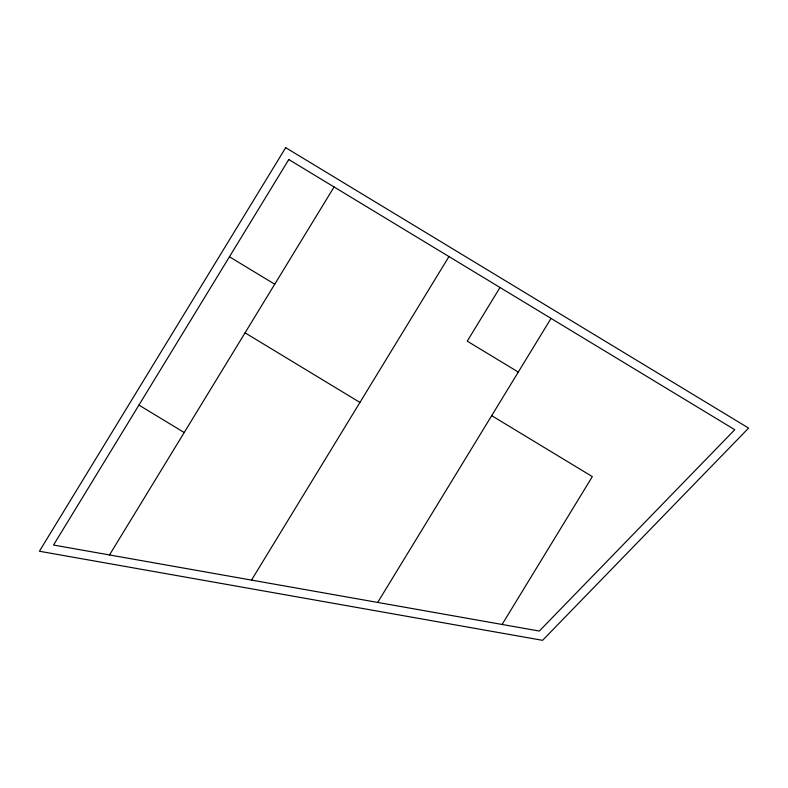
<?xml version="1.0" encoding="UTF-8"?>
<svg xmlns="http://www.w3.org/2000/svg" width="788" height="788" viewBox="0 0 788 788"><rect width="100%" height="100%" fill="white"/><g stroke="black" fill="none" stroke-linecap="round" stroke-linejoin="round"><path stroke-width="1.18" d="M109.502 554.949L334.082 186.963M251.52 580.096L448.963 256.563M500.006 287.482L467.245 341.155L518.287 372.074M377.698 602.436L551.048 318.401M502.094 624.46L592.33 476.612L491.692 415.65M229.446 256.78L274.726 284.212M245.058 332.831L359.939 402.432M138.934 405.091L184.215 432.533M285.699 147.661L39.4 551.245L542.577 640.339L748.6 428.091L285.699 147.661M288.792 159.531L53.525 545.04L539.317 631.05L734.771 429.706L288.792 159.531"/></g></svg>
